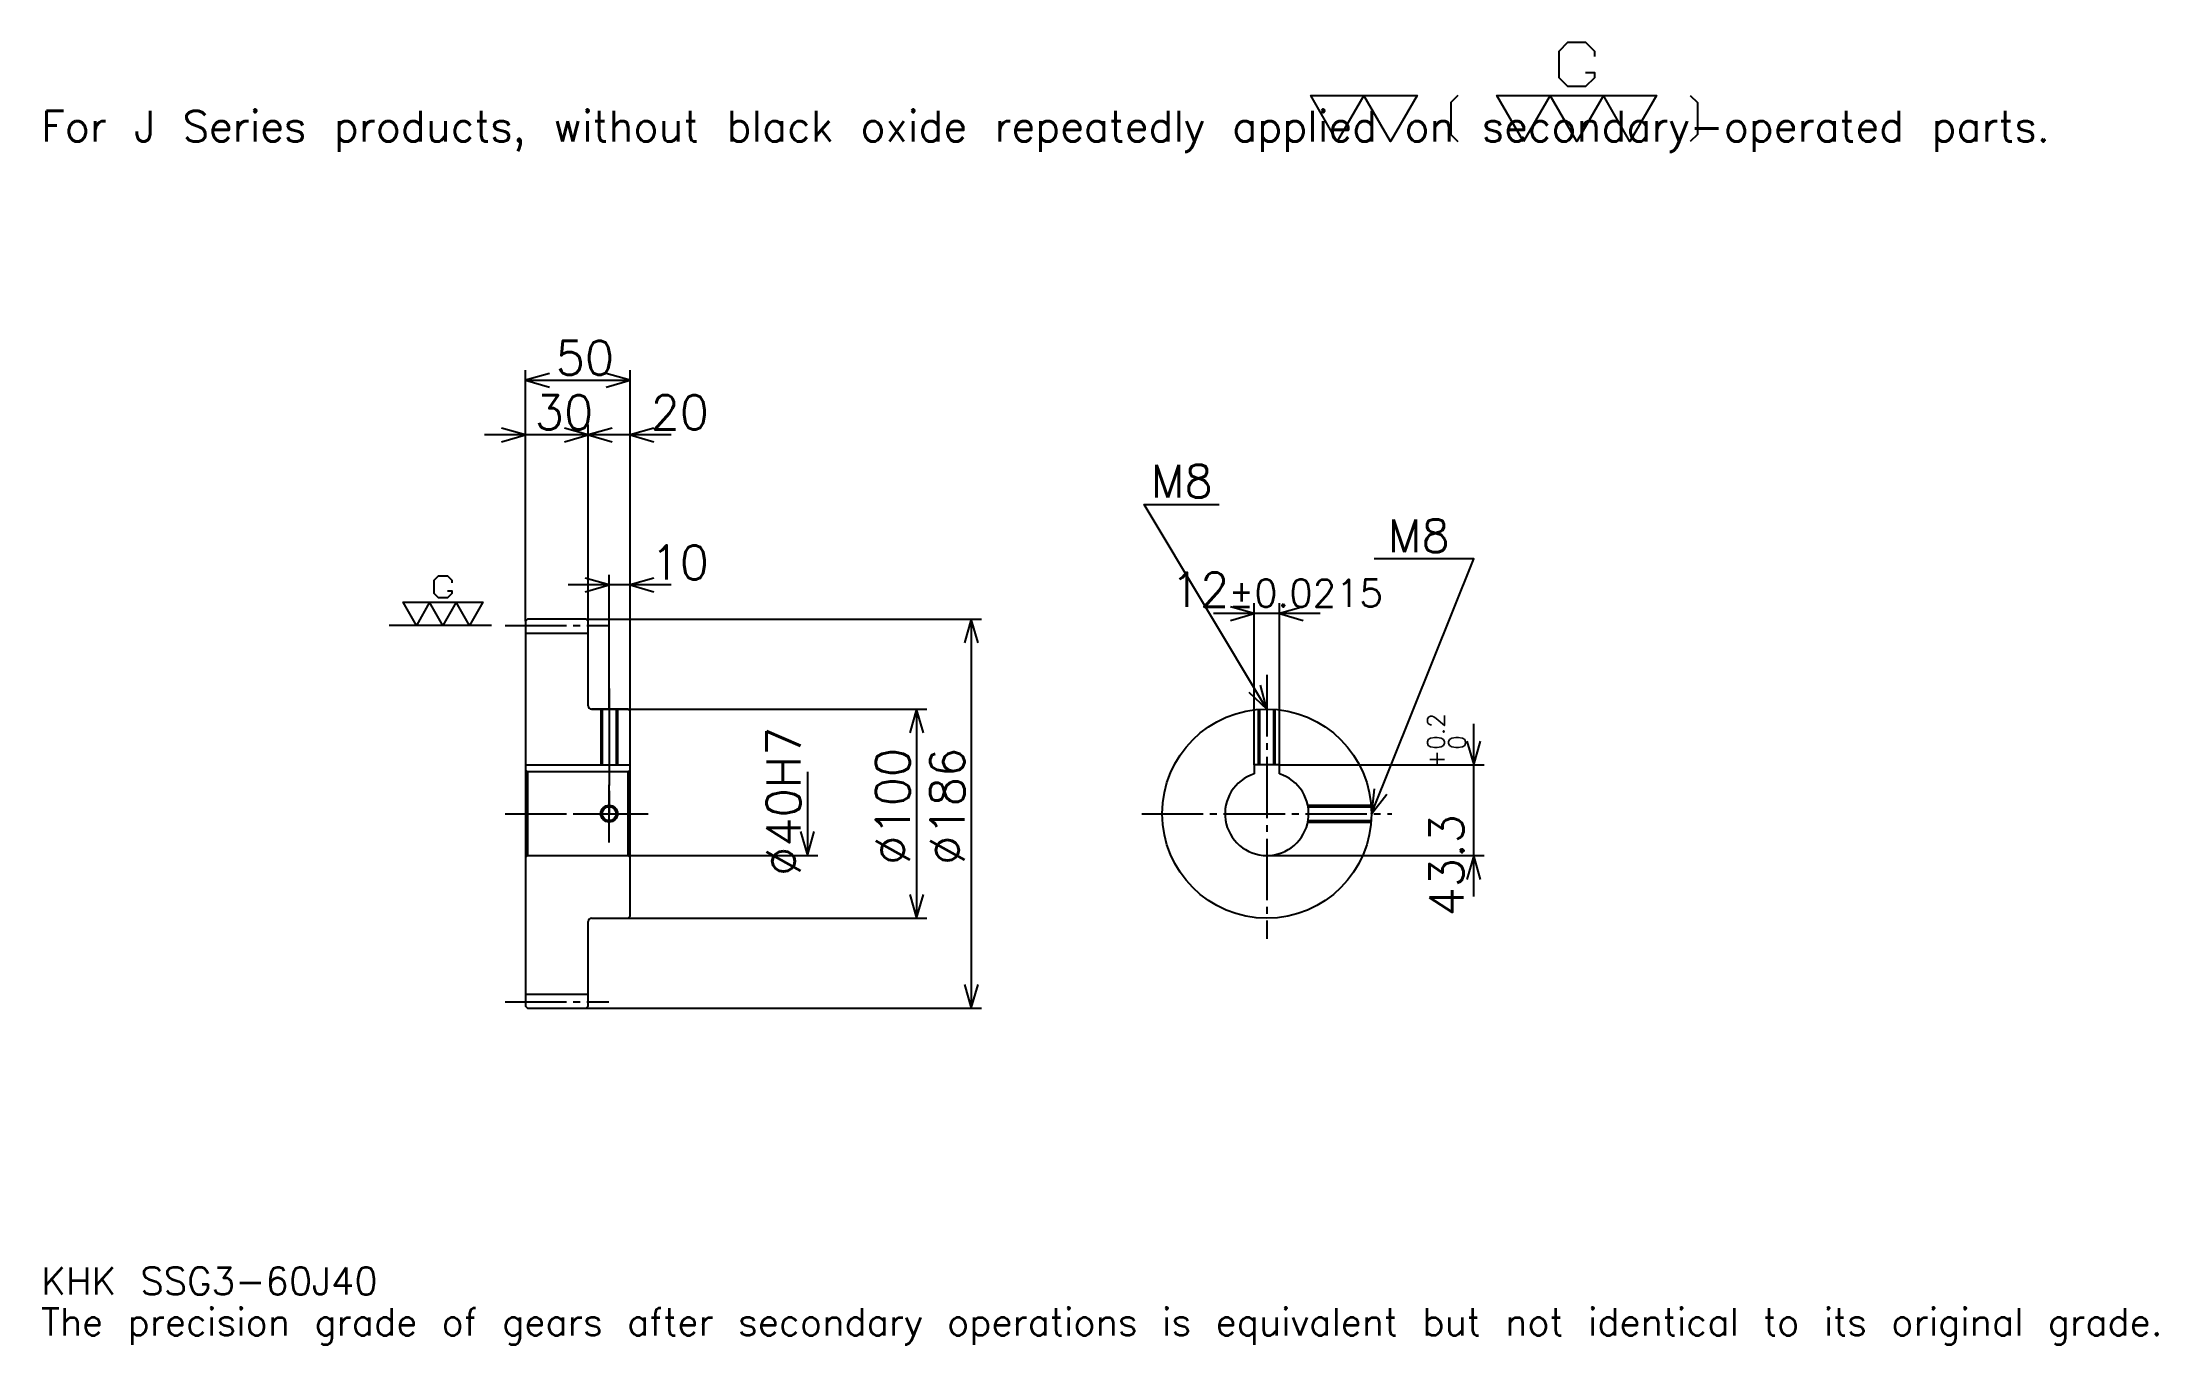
# Model space of a CAD drawing. Extents: x 33 to 1044, y 12 to 634.
import ezdxf

# ---------------------------------------------------------------- set-up
doc = ezdxf.new("R2010")
doc.units = 0
doc.linetypes.add('DASHDOT', pattern=[39.130436, 29.347826, -3.26087, 3.26087, -3.26087])
doc.layers.get('0').update_dxf_attribs({"linetype": 'CONTINUOUS'})
doc.layers.add('DASHDOT', color=6, linetype='DASHDOT')
doc.styles.add('KANJI', font='TXT', dxfattribs={"bigfont": 'BIGFONT'})

msp = doc.modelspace()

# ---------------------------------------------------------------- linework, layer by layer
at = {"color": 5}
for p, q in [((264.130432, 358.760864), (264.130432, 477.782593)), ((314.130432, 358.760864), (314.130432, 477.782593)), ((264.130432, 472.891296), (314.130432, 472.891296)), ((313.695648, 446.804352), (244.565216, 446.804352)), ((333.695648, 446.804352), (274.565216, 446.804352)), ((294.130432, 358.760864), (294.130432, 451.695679)), ((333.695648, 375.065216), (284.565216, 375.065216)), ((304.130432, 358.760864), (304.130432, 379.956512)), ((612.478271, 289.060852), (612.478271, 366.304352)), ((624.478271, 289.060852), (624.478271, 366.304352)), ((264.130432, 357.760864), (264.130432, 358.760864)), ((293.130432, 358.760864), (314.130432, 358.760864)), ((294.130432, 357.760864), (294.130432, 358.760864)), ((304.130432, 315.760864), (304.130432, 358.760864)), ((304.130432, 315.760864), (304.130432, 358.760864)), ((314.130432, 358.760864), (482.065216, 358.760864)), ((314.130432, 314.760864), (314.130432, 358.760864)), ((477.173889, 358.760864), (477.173889, 172.760864)), ((644.043457, 361.413025), (592.913086, 361.413025)), ((295.630432, 315.760864), (314.130432, 315.760864)), ((314.130432, 315.760864), (455.978271, 315.760864)), ((451.086975, 315.760864), (451.086975, 215.760864)), ((717.391357, 226.195648), (717.391357, 308.626068)), ((398.913025, 285.760864), (398.913025, 245.760864)), ((624.478271, 289.060852), (722.282593, 289.060852)), ((314.130432, 245.760864), (403.804352, 245.760864)), ((618.478271, 245.760864), (722.282593, 245.760864)), ((295.630432, 215.760864), (314.130432, 215.760864)), ((314.130432, 215.760864), (455.978271, 215.760864)), ((293.130432, 172.760864), (314.130432, 172.760864)), ((314.130432, 172.760864), (482.065216, 172.760864))]:
    msp.add_line(p, q, dxfattribs=at)
at = {"color": 7}
msp.add_line((247.82608, 355.760864), (198.91304, 355.760864), dxfattribs=at)
at = {"color": 4}
for p, q in [((264.130432, 352.010864), (294.130432, 352.010864)), ((264.130432, 289.060852), (314.130432, 289.060852)), ((265.130432, 285.760864), (265.130432, 245.760864)), ((313.130432, 285.760864), (314.130432, 286.760864)), ((313.130432, 245.760864), (314.130432, 244.760864)), ((264.130432, 179.510864), (294.130432, 179.510864))]:
    msp.add_line(p, q, dxfattribs=at)
at = {"color": 7}
for points in [[(770.869507, 620.021729), (775.108643, 620.021729), (775.108643, 617.478271), (770.869507, 613.239136), (762.391296, 613.239136), (758.152161, 617.478271), (758.152161, 630.195679), (762.391296, 634.434814), (770.869507, 634.434814), (775.108643, 630.195679), (775.108643, 627.652222)], [(652.173889, 586.956543), (639.456482, 609), (690.32605, 609), (677.608643, 586.956543), (664.891296, 609), (652.173889, 586.956543)], [(709.82605, 609), (706.434753, 605.608704), (706.434753, 590.347839), (709.82605, 586.956543)], [(741.195618, 586.956543), (728.478271, 609), (804.782593, 609), (792.065186, 586.956543), (779.347778, 609), (766.630432, 586.956543), (753.913025, 609), (741.195618, 586.956543)], [(820.891296, 609), (824.282593, 605.608704), (824.282593, 590.347839), (820.891296, 586.956543)], [(226.793472, 372.293457), (228.91304, 372.293457), (228.91304, 371.021729), (226.793472, 368.902161), (222.554352, 368.902161), (220.434784, 371.021729), (220.434784, 377.380432), (222.554352, 379.5), (226.793472, 379.5), (228.91304, 377.380432), (228.91304, 376.108704)], [(211.956512, 355.760864), (205.597824, 366.782593), (243.75, 366.782593), (237.391296, 355.760864), (231.032608, 366.782593), (224.67392, 355.760864), (218.315216, 366.782593), (211.956512, 355.760864)]]:
    msp.add_lwpolyline(points, dxfattribs=at)
at = {"color": 5}
for points in [[(275.543488, 476.152161), (264.130432, 472.891296), (275.543488, 469.630432)], [(302.717377, 469.630432), (314.130432, 472.891296), (302.717377, 476.152161)], [(252.717392, 443.543488), (264.130432, 446.804352), (252.717392, 450.065216)], [(282.717377, 443.543488), (294.130432, 446.804352), (282.717377, 450.065216)], [(305.543488, 450.065216), (294.130432, 446.804352), (305.543488, 443.543488)], [(325.543488, 450.065216), (314.130432, 446.804352), (325.543488, 443.543488)], [(618.478271, 315.760864), (559.782593, 413.586945), (595.652161, 413.586945)], [(668.478271, 265.760864), (717.391296, 387.5), (669.782593, 387.5)], [(292.717377, 371.804352), (304.130432, 375.065216), (292.717377, 378.32608)], [(325.543488, 378.32608), (314.130432, 375.065216), (325.543488, 371.804352)], [(601.065186, 358.152161), (612.478271, 361.413025), (601.065186, 364.67392)], [(635.891357, 364.67392), (624.478271, 361.413025), (635.891357, 358.152161)], [(480.434753, 347.347839), (477.173889, 358.760864), (473.913025, 347.347839)], [(609.81012, 323.869751), (618.478271, 315.760864), (615.402466, 327.225159)], [(454.347839, 304.347809), (451.086975, 315.760864), (447.826111, 304.347809)], [(714.130493, 300.473907), (717.391357, 289.060852), (720.652222, 300.473907)], [(669.70752, 277.566803), (668.478271, 265.760864), (675.759033, 275.135376)], [(395.652161, 257.17392), (398.913025, 245.760864), (402.173889, 257.17392)], [(720.652222, 234.347824), (717.391357, 245.760864), (714.130493, 234.347824)], [(447.826111, 227.173904), (451.086975, 215.760864), (454.347839, 227.173904)], [(473.913025, 184.173904), (477.173889, 172.760864), (480.434753, 184.173904)]]:
    msp.add_lwpolyline(points, dxfattribs=at)
at = {"color": 4}
for points in [[(294.130432, 317.260864), (294.130432, 357.760864), (293.130432, 358.760864), (265.130432, 358.760864), (264.130432, 357.760864), (264.130432, 244.760864)], [(295.630432, 215.760864), (313.130432, 215.760864), (314.130432, 216.760864), (314.130432, 314.760864), (313.130432, 315.760864), (295.630432, 315.760864)], [(300.130432, 315.760864), (300.130432, 289.060852)], [(300.80542, 315.760864), (300.80542, 289.060852)], [(307.455444, 315.760864), (307.455444, 289.060852)], [(308.130432, 315.760864), (308.130432, 289.060852)], [(614.478271, 289.060852), (614.478271, 315.600616)], [(615.153259, 289.060852), (615.153259, 315.650177)], [(621.803284, 289.060852), (621.803284, 315.650177)], [(622.478271, 289.060852), (622.478271, 315.600616)], [(264.130432, 244.760864), (265.130432, 245.760864), (313.130432, 245.760864), (313.130432, 285.760864), (265.130432, 285.760864), (264.130432, 286.760864)], [(624.478271, 284.839661), (624.478271, 289.060852), (612.478271, 289.060852), (612.478271, 284.839661)], [(638.074219, 269.760864), (668.317993, 269.760864)], [(638.199951, 269.085876), (668.367554, 269.085876)], [(638.074219, 261.760864), (668.317993, 261.760864)], [(638.199951, 262.435852), (668.367554, 262.435852)], [(264.130432, 244.760864), (264.130432, 173.760864), (265.130432, 172.760864), (293.130432, 172.760864), (294.130432, 173.760864), (294.130432, 214.260864)]]:
    msp.add_lwpolyline(points, dxfattribs=at)
for centre, radius in [((618.478271, 265.760864), 50), ((304.130432, 265.760864), 3.325)]:
    msp.add_circle(centre, radius, dxfattribs=at)
at = {"color": 7}
msp.add_circle((304.130432, 265.760864), 4, dxfattribs=at)
at = {"color": 4}
for centre, radius, start, end in [((295.630432, 317.260864), 1.5, 180, 270), ((618.478271, 265.760864), 20, 107.457602748, 72.542397252), ((295.630432, 214.260864), 1.5, 90, 180)]:
    msp.add_arc(centre, radius, start, end, dxfattribs=at)
at = {"layer": 'DASHDOT', "color": 7}
for p, q in [((254.347824, 355.760864), (303.913025, 355.760864)), ((618.478271, 332.065216), (618.478271, 205.978256)), ((304.130432, 315.760864), (304.130432, 265.760864)), ((254.347824, 265.760864), (323.913025, 265.760864)), ((558.695679, 265.760864), (678.260864, 265.760864)), ((254.347824, 175.760864), (303.913025, 175.760864))]:
    msp.add_line(p, q, dxfattribs=at)
for points in [[(304.130432, 325.543457), (304.130432, 279.278259)], [(304.130432, 251.978256), (304.130432, 279.543488)], [(290.347839, 265.760864), (317.913025, 265.760864)]]:
    msp.add_lwpolyline(points, dxfattribs=at)

# ---------------------------------------------------------------- texts
at = {"color": 7, "style": 'KANJI'}
for s, height, p in [('For J Series products, without black oxide repeatedly applied on secondary-operated parts.', 14.673913, (32.608696, 586.956543)), ('50', 16.304348, (278.532593, 475.5)), ('30', 16.304348, (268.532593, 449.413025)), ('20', 16.304348, (323.913025, 449.413025)), ('M8', 15.652175, (563.043457, 416.847839)), ('M8', 15.652175, (676.304321, 390.760864)), ('10', 16.304348, (323.913025, 377.67392)), ('12', 16.304348, (572.594604, 364.67392)), ('%%p0.0215', 13.043478, (600.146973, 364.67392)), ('KHK SSG3-60J40', 13.043478, (32.608696, 35.869564)), ('The precision grade of gears after secondary operations is equivalent but not identical to its original grade.', 13.043478, (32.608696, 16.304348))]:
    msp.add_text(s, height=height, dxfattribs=at).set_placement(p)
for s, height, p in [('%%c40H7', 16.304348, (395.652161, 236.005432)), ('0.2', 8.152174, (703.369629, 296.293427)), ('%%c100', 16.304348, (447.826111, 241.304352)), ('%%c186', 16.304348, (473.913025, 241.304352)), ('+', 8.152174, (703.369629, 287.162994)), ('0', 8.152174, (713.478271, 296.293427)), ('43.3', 16.304348, (712.5, 216.591324))]:
    msp.add_text(s, height=height, rotation=90, dxfattribs=at).set_placement(p)

doc.saveas('drawing.dxf')
